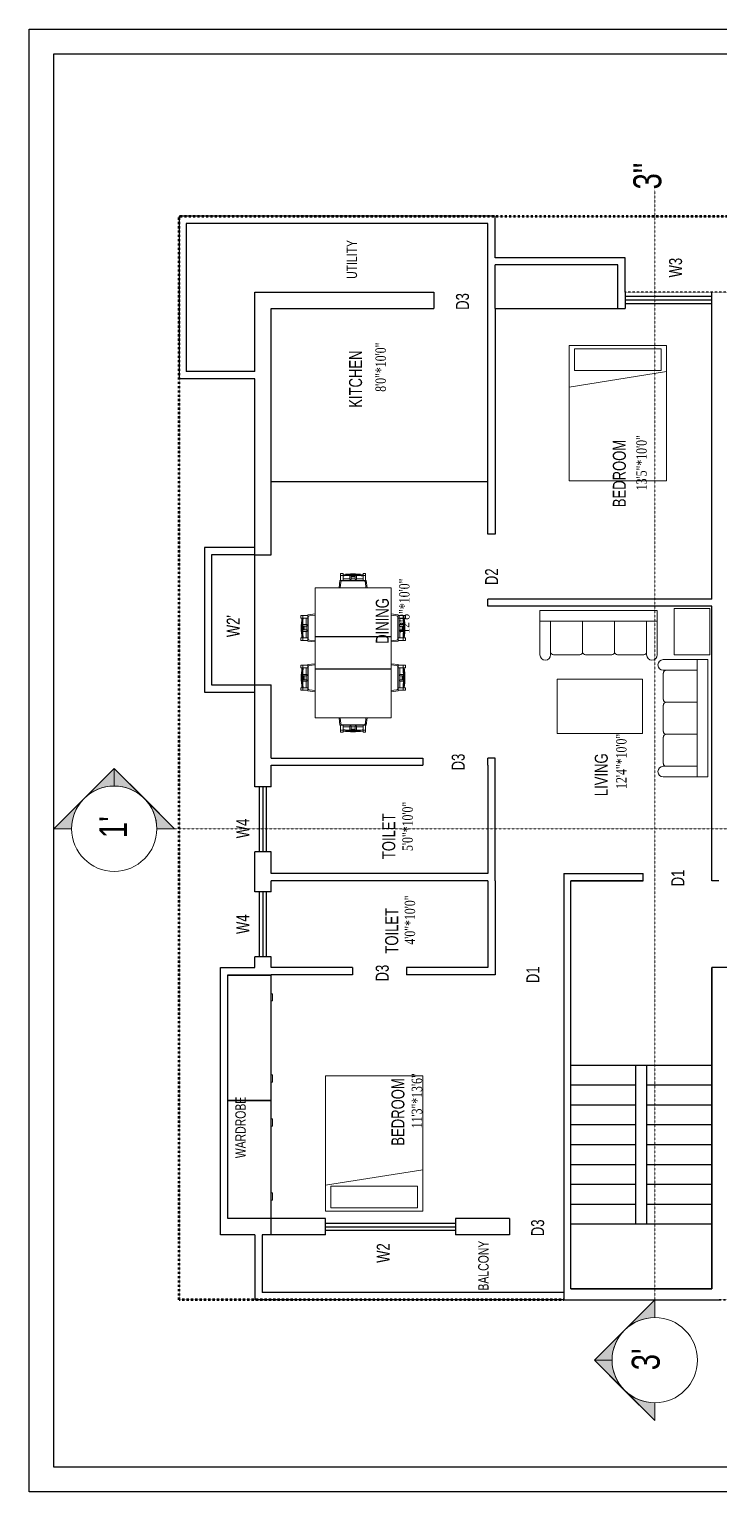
# Model space of a CAD drawing. Header units: inches. Extents: x 13884 to 18519, y 5853 to 8310.
# Drawn here: x 15047 to 15429, y 7500 to 8310 of the extents above; entities that cross this region are included whole.
import ezdxf

# ---------------------------------------------------------------- set-up
doc = ezdxf.new("R2010")
doc.units = ezdxf.units.IN
doc.header["$LTSCALE"] = 0.5
doc.header["$MEASUREMENT"] = 0
doc.linetypes.add('HIDDEN2', pattern=[0.1875, 0.125, -0.0625])
for name, color, linetype, lineweight in [('A-----SYP', 6, 'Continuous', 9), ('G-PLANOTM', 6, 'Continuous', 9), ('I-DETLFUM', 2, 'Continuous', 9)]:
    doc.layers.add(name, color=color, linetype=linetype, lineweight=lineweight)
doc.layers.add('FF WALL', color=30, linetype='Continuous')
doc.layers.add('Template', color=7, linetype='Continuous')
doc.styles.get("Standard").update_dxf_attribs({"font": 'romans.shx', "width": 0.75})

# ---------------------------------------------------------------- blocks, each defined once
blk = doc.blocks.new('js')
at = {"color": 7, "linetype": 'HIDDEN2', "lineweight": 53}
for p, q in [((-286.65, 387.57), (313.35, 387.57)), ((-286.65, 174.57), (-286.65, 387.57)), ((313.35, 387.57), (313.35, -452.43)), ((313.35, -452.43), (-286.65, -452.43))]:
    blk.add_line(p, q, dxfattribs=at)
at = {"color": 7, "linetype": 'HIDDEN2', "lineweight": 30}
blk.add_line((-286.65, -452.43), (-286.65, 88.57), dxfattribs=at)
at = {"color": 7, "linetype": 'HIDDEN2'}
blk.add_line((-286.65, -452.43), (-286.65, -188.43), dxfattribs=at)
blk = doc.blocks.new('Bed _3_ - 1372 x 1905mm - Double-142158-Level 2')
at = {"layer": 'I-DETLFUM', "color": 7}
for p, q in [((37.7, 35.7), (-16.32, 35.7)), ((-16.32, 35.7), (-16.32, -39.3)), ((-16.32, 35.7), (-16.32, -39.3)), ((-16.32, 35.7), (37.7, 35.7)), ((-13.32, 33.7), (-13.32, 21.7)), ((-13.32, 33.7), (34.7, 33.7)), ((34.7, 33.7), (34.7, 21.7)), ((37.7, -39.3), (37.7, 35.7)), ((37.7, 35.7), (37.7, -39.3)), ((37.7, 21.2), (-16.32, 12.63)), ((-13.32, 21.7), (34.7, 21.7)), ((-16.32, -39.3), (37.7, -39.3)), ((-16.32, -39.3), (37.7, -39.3))]:
    blk.add_line(p, q, dxfattribs=at)
blk = doc.blocks.new('Wardrobe - 5-9-168287-Level 2')
at = {"layer": 'I-DETLFUM', "color": 7}
for p, q in [((23.9, -10.98), (-45.1, -10.98)), ((-45.1, -10.98), (-45.1, -34.98)), ((-45.1, -10.98), (-45.1, -34.98)), ((-45.1, -10.98), (23.9, -10.98)), ((23.9, -34.98), (23.9, -10.98)), ((23.9, -10.98), (23.9, -34.98)), ((-45.1, -34.98), (23.9, -34.98)), ((-45.1, -34.98), (23.9, -34.98)), ((-35.1, -34.98), (-35.1, -35.98)), ((-31.1, -35.98), (-35.1, -35.98)), ((-31.1, -35.98), (-31.1, -34.98)), ((13.9, -34.98), (9.9, -34.98)), ((9.9, -34.98), (9.9, -35.98)), ((9.9, -35.98), (13.9, -35.98)), ((13.9, -35.98), (13.9, -34.98))]:
    blk.add_line(p, q, dxfattribs=at)
blk = doc.blocks.new('Wardrobe - 55-176369-Level 2')
at = {"layer": 'I-DETLFUM', "color": 7}
for p, q in [((21.9, -10.98), (-43.1, -10.98)), ((-43.1, -10.98), (-43.1, -34.98)), ((-43.1, -10.98), (-43.1, -34.98)), ((-43.1, -10.98), (21.9, -10.98)), ((21.9, -34.98), (21.9, -10.98)), ((21.9, -10.98), (21.9, -34.98)), ((-43.1, -34.98), (21.9, -34.98)), ((-43.1, -34.98), (21.9, -34.98)), ((-33.1, -34.98), (-33.1, -35.98)), ((-29.1, -35.98), (-33.1, -35.98)), ((-29.1, -35.98), (-29.1, -34.98)), ((11.9, -34.98), (7.9, -34.98)), ((7.9, -34.98), (7.9, -35.98)), ((7.9, -35.98), (11.9, -35.98)), ((11.9, -35.98), (11.9, -34.98))]:
    blk.add_line(p, q, dxfattribs=at)
blk = doc.blocks.new('Sofa Three Seater - 1650 x 700 mm-164747-Level 2')
at = {"layer": 'G-PLANOTM', "color": 7}
for p, q in [((-32.48, 13.78), (-32.48, 7.87)), ((-32.48, 13.78), (-32.28, 13.78)), ((-32.28, 13.78), (-31.69, 13.78)), ((-31.69, 13.78), (-29.53, 13.78)), ((-29.53, 13.78), (-28.1, 13.78)), ((-28.1, 13.78), (-26.57, 13.78)), ((-26.57, 13.78), (26.57, 13.78)), ((26.57, 13.78), (28.1, 13.78)), ((28.1, 13.78), (29.53, 13.78)), ((29.53, 13.78), (31.69, 13.78)), ((31.69, 13.78), (32.28, 13.78)), ((32.28, 13.78), (32.48, 13.78)), ((32.48, 7.87), (32.48, 13.78)), ((-32.28, 7.87), (-32.48, 7.87)), ((-32.48, 7.87), (-32.48, -10.83)), ((-31.69, 7.87), (-32.28, 7.87)), ((-29.53, 7.87), (-31.69, 7.87)), ((-28.1, 7.87), (-29.53, 7.87)), ((-26.57, 7.87), (-28.1, 7.87)), ((26.57, 7.87), (-26.57, 7.87)), ((-26.57, -10.83), (-26.57, 7.87)), ((-8.86, 7.87), (-8.86, -9.25)), ((-8.86, -9.25), (-8.86, 7.87)), ((8.86, 7.87), (8.86, -9.25)), ((8.86, -9.25), (8.86, 7.87)), ((28.1, 7.87), (26.57, 7.87)), ((26.57, 7.87), (26.57, -10.83)), ((29.53, 7.87), (28.1, 7.87)), ((31.69, 7.87), (29.53, 7.87)), ((32.28, 7.87), (31.69, 7.87)), ((32.48, 7.87), (32.28, 7.87)), ((32.48, -10.83), (32.48, 7.87)), ((-25, -10.83), (-10.43, -10.83)), ((-7.28, -10.83), (7.28, -10.83)), ((10.43, -10.83), (25, -10.83))]:
    blk.add_line(p, q, dxfattribs=at)
for centre, radius, start, end in [((-29.53, -10.83), 2.95, 180, 360), ((-25, -9.25), 1.57, 180, 270), ((-10.43, -9.25), 1.57, 270, 360), ((-7.28, -9.25), 1.57, 180, 270), ((7.28, -9.25), 1.57, 270, 360), ((10.43, -9.25), 1.57, 180, 270), ((25, -9.25), 1.57, 270, 360), ((29.53, -10.83), 2.95, 180, 360)]:
    blk.add_arc(centre, radius, start, end, dxfattribs=at)
blk = doc.blocks.new('Table - Coffee _3_ - 1200 x 760mm-170253-Level 2')
at = {"layer": 'I-DETLFUM', "color": 7}
for p, q in [((47.39, 29.47), (0.15, 29.47)), ((0.15, 29.47), (0.15, -0.45)), ((0.15, 29.47), (0.15, -0.45)), ((0.15, 29.47), (47.39, 29.47)), ((47.39, -0.45), (47.39, 29.47)), ((47.39, 29.47), (47.39, -0.45)), ((0.15, -0.45), (47.39, -0.45)), ((0.15, -0.45), (47.39, -0.45))]:
    blk.add_line(p, q, dxfattribs=at)
blk = doc.blocks.new('Stool _4_ - 650 x 500mm-171093-Level 2')
at = {"layer": 'I-DETLFUM', "color": 7}
for p, q in [((1.18, 3.39), (-24.41, 3.39)), ((-24.41, 3.39), (-24.41, -16.3)), ((-24.41, -16.3), (-24.41, 3.39)), ((-24.41, 3.39), (1.18, 3.39)), ((1.18, -16.3), (1.18, 3.39)), ((1.18, 3.39), (1.18, -16.3)), ((-24.41, -16.3), (1.18, -16.3)), ((1.18, -16.3), (-24.41, -16.3))]:
    blk.add_line(p, q, dxfattribs=at)
blk = doc.blocks.new('Table - Dining w chairs _2_ - Table w 6 Seats-175491-Level 2')
at = {"layer": 'I-DETLFUM', "color": 7}
for p, q in [((-31.35, 22.75), (-31.35, -19.25)), ((-4.41, 22.75), (-31.35, 22.75)), ((-4.41, -19.25), (-4.41, 22.75)), ((-4.41, 22.75), (-4.35, 22.69)), ((-4.35, 22.69), (-4.29, 22.75)), ((-4.35, 22.69), (-4.35, -19.19)), ((13.59, 22.75), (-4.29, 22.75)), ((-4.29, 22.75), (-4.29, -19.25)), ((13.59, -19.25), (13.59, 22.75)), ((13.59, 22.75), (13.65, 22.69)), ((13.65, 22.69), (13.71, 22.75)), ((13.65, 22.69), (13.65, -19.19)), ((40.65, 22.75), (13.71, 22.75)), ((13.71, 22.75), (13.71, -19.25)), ((40.65, -19.25), (40.65, 22.75)), ((-31.35, -19.25), (-4.41, -19.25)), ((-4.41, -19.25), (-4.35, -19.19)), ((-4.35, -19.19), (-4.29, -19.25)), ((-4.29, -19.25), (13.59, -19.25)), ((13.59, -19.25), (13.65, -19.19)), ((13.65, -19.19), (13.71, -19.25)), ((13.71, -19.25), (40.65, -19.25))]:
    blk.add_line(p, q, dxfattribs=at)
blk = doc.blocks.new('UK_Mdrn Dining Chair - UK_Mdrn Dining Chair-174575-Level 2')
at = {"layer": 'I-DETLFUM', "color": 7}
for p, q in [((-7.74, 0), (-7.28, 4.01)), ((-7.28, 4.01), (7.28, 4.01)), ((-6.79, 3.1), (-7.15, 0)), ((-6.89, 6.77), (-6.89, 7.95)), ((-5.51, 7.95), (-6.89, 7.95)), ((-6.89, 4.01), (-6.89, 6.77)), ((-6.89, 6.77), (-5.51, 6.77)), ((-5.51, 4.01), (-6.89, 4.01)), ((-6.09, 4.01), (-6.69, 4.01)), ((6.01, 3.8), (-6.01, 3.8)), ((-5.51, 7.95), (-5.51, 6.77)), ((-5.51, 6.77), (-5.51, 6.51)), ((-5.51, 6.51), (-5.51, 6.3)), ((-5.51, 6.3), (-5.51, 4.01)), ((-1.87, 4.98), (-5.51, 4.98)), ((-1.87, 6.88), (-1.87, 4.64)), ((-1.08, 4.64), (-1.87, 4.64)), ((-1.08, 6.6), (-1.08, 6.9)), ((-1.08, 6.87), (1.08, 6.87)), ((1.08, 6.6), (-1.08, 6.6)), ((-1.08, 6.53), (1.08, 6.53)), ((-1.08, 6.25), (-1.08, 6.53)), ((1.08, 6.25), (-1.08, 6.25)), ((-1.08, 6.18), (1.08, 6.18)), ((-1.08, 4.64), (-1.08, 6.18)), ((1.08, 4.98), (-1.08, 4.98)), ((1.08, 6.89), (1.08, 6.6)), ((1.08, 6.53), (1.08, 6.25)), ((1.08, 6.18), (1.08, 4.64)), ((1.87, 4.64), (1.08, 4.64)), ((1.87, 4.64), (1.87, 6.86)), ((5.51, 4.98), (1.87, 4.98)), ((5.51, 6.77), (5.51, 7.95)), ((6.89, 7.95), (5.51, 7.95)), ((5.51, 6.51), (5.51, 6.77)), ((5.51, 6.77), (6.89, 6.77)), ((5.51, 6.3), (5.51, 6.51)), ((5.51, 4.01), (5.51, 6.3)), ((6.89, 4.01), (5.51, 4.01)), ((6.69, 4.01), (6.09, 4.01)), ((7.15, 0), (6.79, 3.1)), ((6.89, 7.95), (6.89, 6.77)), ((6.89, 6.77), (6.89, 4.01)), ((7.28, 4.01), (7.74, 0))]:
    blk.add_line(p, q, dxfattribs=at)
for centre, start, end in [((-6.01, 3.01), 90, 173.44341), ((6.01, 3.01), 6.55659, 90)]:
    blk.add_arc(centre, 0.787, start, end, dxfattribs=at)
for centre, major_axis, start_param, end_param in [((0, -31.53), (39.37, 0), 1.430335, 1.711258), ((-0.16, -31.46), (38.86, 0), 1.42436, 1.70901)]:
    blk.add_ellipse(centre, major_axis=major_axis, ratio=0.996195, start_param=start_param, end_param=end_param, dxfattribs=at)
blk.add_open_spline([(-5.51, 6.65), (-5.17, 6.69), (-4.48, 6.74), (-3.04, 6.84), (-1.15, 6.91), (1.16, 6.9), (3.04, 6.82), (4.48, 6.71), (5.17, 6.64), (5.51, 6.61)], degree=3, knots=[0, 0, 0, 0, 0.1, 0.2, 0.4, 0.6, 0.8, 0.9, 1, 1, 1, 1], dxfattribs=at)
blk = doc.blocks.new('UK_Mdrn Dining Chair - UK_Mdrn Dining Chair-175493-Level 2')
at = {"layer": 'I-DETLFUM', "color": 7}
for p, q in [((-7.28, -4.01), (-7.74, 0)), ((-7.15, 0), (-6.79, -3.1)), ((6.79, -3.1), (7.15, 0)), ((7.74, 0), (7.28, -4.01)), ((7.28, -4.01), (-7.28, -4.01)), ((-6.89, -4.01), (-5.51, -4.01)), ((-6.89, -6.77), (-6.89, -4.01)), ((-5.51, -6.77), (-6.89, -6.77)), ((-6.89, -7.95), (-6.89, -6.77)), ((-6.89, -7.95), (-5.51, -7.95)), ((-6.69, -4.01), (-6.09, -4.01)), ((-6.01, -3.8), (6.01, -3.8)), ((-5.51, -4.01), (-5.51, -6.3)), ((-5.51, -4.98), (-1.87, -4.98)), ((-5.51, -6.3), (-5.51, -6.51)), ((-5.51, -6.51), (-5.51, -6.77)), ((-5.51, -6.77), (-5.51, -7.95)), ((-1.87, -4.64), (-1.08, -4.64)), ((-1.87, -4.64), (-1.87, -6.88)), ((-1.08, -6.18), (-1.08, -4.64)), ((-1.08, -4.98), (1.08, -4.98)), ((1.08, -6.18), (-1.08, -6.18)), ((-1.08, -6.53), (-1.08, -6.25)), ((-1.08, -6.25), (1.08, -6.25)), ((1.08, -6.53), (-1.08, -6.53)), ((-1.08, -6.9), (-1.08, -6.6)), ((-1.08, -6.6), (1.08, -6.6)), ((1.08, -6.87), (-1.08, -6.87)), ((1.08, -4.64), (1.87, -4.64)), ((1.08, -4.64), (1.08, -6.18)), ((1.08, -6.25), (1.08, -6.53)), ((1.08, -6.6), (1.08, -6.89)), ((1.87, -6.86), (1.87, -4.64)), ((1.87, -4.98), (5.51, -4.98)), ((5.51, -6.3), (5.51, -4.01)), ((5.51, -4.01), (6.89, -4.01)), ((5.51, -6.51), (5.51, -6.3)), ((5.51, -6.77), (5.51, -6.51)), ((6.89, -6.77), (5.51, -6.77)), ((5.51, -7.95), (5.51, -6.77)), ((5.51, -7.95), (6.89, -7.95)), ((6.09, -4.01), (6.69, -4.01)), ((6.89, -4.01), (6.89, -6.77)), ((6.89, -6.77), (6.89, -7.95))]:
    blk.add_line(p, q, dxfattribs=at)
for centre, start, end in [((-6.01, -3.01), 186.55659, 270), ((6.01, -3.01), 270, 353.44341)]:
    blk.add_arc(centre, 0.787, start, end, dxfattribs=at)
for centre, major_axis, start_param, end_param in [((-0.16, 31.46), (38.86, 0), 4.574175, 4.858825), ((0, 31.53), (39.37, 0), 4.571928, 4.85285)]:
    blk.add_ellipse(centre, major_axis=major_axis, ratio=0.996195, start_param=start_param, end_param=end_param, dxfattribs=at)
blk.add_open_spline([(5.51, -6.61), (5.17, -6.64), (4.48, -6.71), (3.04, -6.82), (1.16, -6.9), (-1.15, -6.91), (-3.04, -6.84), (-4.48, -6.74), (-5.17, -6.69), (-5.51, -6.65)], degree=3, knots=[0, 0, 0, 0, 0.1, 0.2, 0.4, 0.6, 0.8, 0.9, 1, 1, 1, 1], dxfattribs=at)
blk = doc.blocks.new('Section - M_Section Head - Filled-1049-Level 2')
at = {"layer": 'A-----SYP'}
h = blk.add_hatch(color=7, dxfattribs=at)
edge = h.paths.add_edge_path(flags=0)
edge.add_line((-0.2362, 0.3341), (-0.2362, 0.2362))
edge.add_arc((-0.2362, 0), 0.2362, 90, 135)
edge.add_line((-0.4033, 0.167), (-0.2362, 0.3341))
h = blk.add_hatch(color=7, dxfattribs=at)
edge = h.paths.add_edge_path(flags=0)
edge.add_line((-0.2362, 0.3341), (-0.0692, 0.167))
edge.add_arc((-0.2362, 0), 0.2362, 45, 90)
edge.add_line((-0.2362, 0.2362), (-0.2362, 0.3341))
h = blk.add_hatch(color=7, dxfattribs=at)
edge = h.paths.add_edge_path(flags=0)
edge.add_line((-0.5703, 0), (-0.4033, 0.167))
edge.add_arc((-0.2362, 0), 0.2362, 135, 180)
edge.add_line((-0.4724, 0), (-0.5703, 0))
h = blk.add_hatch(color=7, dxfattribs=at)
edge = h.paths.add_edge_path(flags=0)
edge.add_line((0.0978, 0), (0, 0))
edge.add_arc((-0.2362, 0), 0.2362, 360, 405)
edge.add_line((-0.0692, 0.167), (0.0978, 0))
at = {"layer": 'A-----SYP', "color": 7}
for p, q in [((-0.2362, 0.3341), (-0.5703, 0)), ((-0.2362, 0.3341), (-0.4033, 0.167)), ((-0.2362, 0.3341), (0.0978, 0)), ((-0.2362, 0.2362), (-0.2362, 0.3341)), ((-0.2362, 0.3341), (-0.2362, 0.2362)), ((-0.0692, 0.167), (-0.2362, 0.3341)), ((-0.4033, 0.167), (-0.5703, 0)), ((0.0978, 0), (-0.0692, 0.167)), ((-0.5703, 0), (-0.4724, 0)), ((0, 0), (0.0978, 0)), ((-0.4724, 0), (-0.5703, 0)), ((0, 0), (0.0978, 0))]:
    blk.add_line(p, q, dxfattribs=at)
for start, end in [(360, 180), (135, 180), (90, 135), (45, 90), (360, 45), (180, 360)]:
    blk.add_arc((-0.2362, 0), 0.2362, start, end, dxfattribs=at)
blk = doc.blocks.new('A3 Paper')
at = {"layer": 'Template', "color": 116}
for points in [[(44545, -27531), (69442, -27531), (69442, -45138), (44545, -45138)], [(69146, -44841), (44841, -44841), (44841, -27828), (69146, -27828)]]:
    blk.add_lwpolyline(points, close=True, dxfattribs=at)

msp = doc.modelspace()

# ---------------------------------------------------------------- linework, layer by layer
for p, q in [((15305.2332, 8183.02227), (15305.2332, 8206.02227)), ((15301.2332, 8183.02227), (15301.2332, 8202.02227)), ((15301.2332, 8155.02227), (15301.2332, 8183.02227)), ((15305.2332, 8155.02227), (15305.2332, 8179.02227)), ((15373.2332, 8155.02227), (15373.2332, 8179.02227)), ((15377.2332, 8164.02227), (15377.2332, 8183.02227)), ((15271.2332, 8164.02227), (15271.2332, 8155.02227)), ((15377.2332, 8164.02227), (15377.2332, 8155.02227)), ((15425.2332, 8161.52227), (15377.2332, 8161.52227)), ((15425.2332, 8159.52227), (15377.2332, 8159.52227)), ((15425.2332, 8157.52227), (15377.2332, 8157.52227)), ((15172.2332, 8022.52227), (15144.2332, 8022.52227)), ((15144.2332, 8022.52227), (15144.2332, 7942.52227)), ((15172.2332, 8018.52227), (15148.2332, 8018.52227)), ((15148.2332, 8018.52227), (15148.2332, 7946.52227)), ((15172.2332, 8018.52227), (15181.2332, 8018.52227)), ((15172.2332, 7946.52227), (15172.2332, 8018.52227)), ((15148.2332, 7946.52227), (15172.2332, 7946.52227)), ((15172.2332, 7946.52227), (15181.2332, 7946.52227)), ((15144.2332, 7942.52227), (15172.2332, 7942.52227)), ((15181.2332, 7890.02227), (15172.2332, 7890.02227)), ((15174.7332, 7854.02227), (15174.7332, 7890.02227)), ((15176.7332, 7854.02227), (15176.7332, 7890.02227)), ((15178.7332, 7854.02227), (15178.7332, 7890.02227)), ((15181.2332, 7854.02227), (15172.2332, 7854.02227)), ((15181.2332, 7832.02227), (15172.2332, 7832.02227)), ((15174.7332, 7796.02227), (15174.7332, 7832.02227)), ((15176.7332, 7796.02227), (15176.7332, 7832.02227)), ((15178.7332, 7796.02227), (15178.7332, 7832.02227)), ((15181.2332, 7796.02227), (15172.2332, 7796.02227)), ((15425.2332, 7612.02227), (15425.2332, 7758.02227)), ((15347.2332, 7736.02227), (15425.2332, 7736.02227)), ((15383.2332, 7648.02227), (15383.2332, 7736.02227)), ((15389.2332, 7648.02227), (15389.2332, 7736.02227)), ((15425.2332, 7612.02227), (15425.2332, 7736.02227)), ((15347.2332, 7725.02227), (15383.2332, 7725.02227)), ((15389.2332, 7725.02227), (15425.2332, 7725.02227)), ((15347.2332, 7714.02227), (15383.2332, 7714.02227)), ((15389.2332, 7714.02227), (15425.2332, 7714.02227)), ((15347.2332, 7703.02227), (15383.2332, 7703.02227)), ((15389.2332, 7703.02227), (15425.2332, 7703.02227)), ((15347.2332, 7692.02227), (15383.2332, 7692.02227)), ((15389.2332, 7692.02227), (15425.2332, 7692.02227)), ((15347.2332, 7681.02227), (15383.2332, 7681.02227)), ((15389.2332, 7681.02227), (15425.2332, 7681.02227)), ((15347.2332, 7670.02227), (15383.2332, 7670.02227)), ((15389.2332, 7670.02227), (15425.2332, 7670.02227)), ((15347.2332, 7659.02227), (15383.2332, 7659.02227)), ((15389.2332, 7659.02227), (15425.2332, 7659.02227)), ((15211.2332, 7651.02227), (15181.2332, 7651.02227)), ((15211.2332, 7642.02227), (15211.2332, 7651.02227)), ((15211.2332, 7648.52227), (15283.2332, 7648.52227)), ((15211.2332, 7646.52227), (15283.2332, 7646.52227)), ((15211.2332, 7644.52227), (15283.2332, 7644.52227)), ((15313.2332, 7651.02227), (15283.2332, 7651.02227)), ((15283.2332, 7651.02227), (15283.2332, 7642.02227)), ((15313.2332, 7651.02227), (15313.2332, 7642.02227)), ((15347.2332, 7648.02227), (15425.2332, 7648.02227)), ((15181.2332, 7642.02227), (15176.2332, 7642.02227)), ((15211.2332, 7642.02227), (15181.2332, 7642.02227)), ((15313.2332, 7642.02227), (15283.2332, 7642.02227)), ((15343.2332, 7642.02227), (15343.2332, 7606.02227))]:
    msp.add_line(p, q)
at = {"linetype": 'HIDDEN2'}
msp.add_line((15477.2332, 8164.02227), (15377.2332, 8164.02227), dxfattribs=at)
at = {"linetype": 'ByBlock'}
for p, q in [((15181.2332, 8059.02227), (15181.2332, 8155.02227)), ((15347.2332, 7612.02227), (15347.2332, 7736.02227))]:
    msp.add_line(p, q, dxfattribs=at)
at = {"layer": 'A-----SYP', "linetype": 'HIDDEN2'}
for p, q in [((15393.66595, 7606.02227), (15393.66595, 8220.7339)), ((15127.70052, 7866.89274), (15998.23765, 7866.89274))]:
    msp.add_line(p, q, dxfattribs=at)
at = {"layer": 'FF WALL'}
for p, q in [((15305.2332, 8206.02227), (15130.2332, 8206.02227)), ((15130.2332, 8206.02227), (15130.2332, 8116.02227)), ((15301.2332, 8202.02227), (15134.2332, 8202.02227)), ((15134.2332, 8202.02227), (15134.2332, 8120.02227)), ((15377.2332, 8183.02227), (15305.2332, 8183.02227)), ((15373.2332, 8179.02227), (15305.2332, 8179.02227)), ((15172.2332, 8164.02227), (15271.2332, 8164.02227)), ((15425.2332, 7994.02227), (15425.2332, 8164.02227)), ((15181.2332, 8155.02227), (15271.2332, 8155.02227)), ((15301.2332, 8030.02227), (15301.2332, 8155.02227)), ((15305.2332, 8155.02227), (15305.2332, 8030.02227)), ((15305.2332, 8155.02227), (15377.2332, 8155.02227)), ((15172.2332, 8116.02227), (15130.2332, 8116.02227)), ((15172.2332, 8120.02227), (15134.2332, 8120.02227)), ((15181.2332, 8018.52227), (15181.2332, 8059.02227)), ((15301.2332, 8059.02227), (15181.2332, 8059.02227)), ((15305.2332, 8030.02227), (15301.2332, 8030.02227)), ((15301.2332, 7990.02227), (15301.2332, 7994.02227)), ((15425.2332, 7994.02227), (15301.2332, 7994.02227)), ((15305.2332, 7990.02227), (15301.2332, 7990.02227)), ((15425.2332, 7990.02227), (15301.2332, 7990.02227)), ((15425.2332, 7838.02227), (15425.2332, 7990.02227)), ((15181.2332, 7906.02227), (15181.2332, 7946.52227)), ((15181.2332, 7906.02227), (15265.23321, 7906.02228)), ((15265.23321, 7906.02228), (15265.23321, 7902.02227)), ((15301.2332, 7902.02227), (15301.23321, 7906.02228)), ((15305.2332, 7906.02227), (15301.23321, 7906.02228)), ((15305.2332, 7838.02227), (15305.23336, 7906.02227)), ((15181.2332, 7902.02227), (15265.23321, 7902.02227)), ((15301.2332, 7902.02227), (15301.2332, 7842.02227)), ((15301.2332, 7842.02227), (15181.2332, 7842.02227)), ((15343.2332, 7842.02227), (15343.2332, 7651.02227)), ((15343.2332, 7842.02227), (15347.2332, 7842.02227)), ((15347.2332, 7842.02227), (15387.2332, 7842.02227)), ((15387.2332, 7838.02227), (15387.2332, 7842.02227)), ((15301.2332, 7838.02227), (15181.2332, 7838.02227)), ((15301.2332, 7838.02227), (15301.2332, 7790.02227)), ((15305.2332, 7838.02227), (15305.2332, 7786.02227)), ((15347.2332, 7736.02227), (15347.2332, 7838.02227)), ((15387.2332, 7838.02227), (15347.2332, 7838.02227)), ((15429.2332, 7838.02227), (15425.2332, 7838.02227)), ((15153.2332, 7642.02227), (15153.2332, 7790.02227)), ((15153.2332, 7790.02227), (15172.2332, 7790.02227)), ((15157.2332, 7786.02227), (15181.2332, 7786.02227)), ((15157.2332, 7651.02227), (15157.2332, 7786.02227)), ((15226.2332, 7790.02227), (15181.2332, 7790.02227)), ((15226.2332, 7786.02227), (15181.2332, 7786.02227)), ((15226.2332, 7790.02227), (15226.2332, 7786.02227)), ((15301.2332, 7790.02227), (15256.2332, 7790.02227)), ((15256.2332, 7790.02227), (15256.2332, 7786.02227)), ((15305.2332, 7786.02227), (15256.2332, 7786.02227)), ((15425.2332, 7736.02227), (15425.2332, 7790.02227)), ((15489.2332, 7790.02227), (15425.2332, 7790.02227)), ((15181.2332, 7651.02227), (15157.2332, 7651.02227)), ((15343.2332, 7651.02227), (15343.2332, 7606.02227)), ((15172.2332, 7642.02227), (15172.2332, 7606.02227)), ((15176.2332, 7642.02227), (15176.2332, 7610.02227)), ((15343.2332, 7606.02227), (15172.2332, 7606.02227)), ((15343.2332, 7610.02227), (15176.2332, 7610.02227)), ((15343.2332, 7606.02227), (15429.2332, 7606.02227)), ((15347.2332, 7612.02227), (15425.2332, 7612.02227))]:
    msp.add_line(p, q, dxfattribs=at)
at = {"layer": 'FF WALL', "linetype": 'ByBlock'}
for p, q in [((15172.2332, 8120.02227), (15172.2332, 8164.02227)), ((15172.2332, 8018.52227), (15172.2332, 8116.02227)), ((15172.2332, 7890.02227), (15172.2332, 7946.52227)), ((15181.2332, 7890.02227), (15181.2332, 7902.02227)), ((15172.2332, 7832.02227), (15172.2332, 7854.02227)), ((15181.2332, 7842.02227), (15181.2332, 7854.02227)), ((15181.2332, 7842.02227), (15181.2332, 7844.02227)), ((15181.2332, 7832.02227), (15181.2332, 7838.02227)), ((15347.2332, 7612.02227), (15347.2332, 7838.02227)), ((15347.2332, 7778.02227), (15347.2332, 7837.02227)), ((15172.2332, 7790.02227), (15172.2332, 7796.02227)), ((15181.2332, 7790.02227), (15181.2332, 7796.02227)), ((15181.2332, 7642.02227), (15181.2332, 7786.02227)), ((15172.2332, 7642.02227), (15153.2332, 7642.02227))]:
    msp.add_line(p, q, dxfattribs=at)
at = {"layer": 'FF WALL'}
msp.add_lwpolyline([(15425.2332, 7790.02227), (15425.2332, 7612.02227), (15347.2332, 7612.02227), (15347.2332, 7838.02227), (15387.2332, 7838.02227)], dxfattribs=at)

# ---------------------------------------------------------------- block references
at = {"xscale": 0.04599530890905365, "yscale": 0.04599530890905365, "zscale": 0.04599530890905365}
msp.add_blockref('A3 Paper', (12998.40748, 9575.87382), dxfattribs=at)
at = {"layer": 'A-----SYP', "xscale": 99.99999999999993, "yscale": 99.99999999999993, "zscale": 99.99999999999993}
msp.add_blockref('Section - M_Section Head - Filled-1049-Level 2', (15117.91595, 7866.89274), dxfattribs=at)
at = {"layer": 'A-----SYP', "xscale": 99.99999999999993, "yscale": 99.99999999999993, "zscale": 99.99999999999993, "rotation": 90}
msp.add_blockref('Section - M_Section Head - Filled-1049-Level 2', (15393.66595, 7596.2377), dxfattribs=at)
at = {"layer": 'FF WALL', "rotation": 90}
msp.add_blockref('js', (15517.80734, 7892.67311), dxfattribs=at)
at = {"layer": 'G-PLANOTM'}
msp.add_blockref('Sofa Three Seater - 1650 x 700 mm-164747-Level 2', (15362.58087, 7974.02227), dxfattribs=at)
at = {"layer": 'G-PLANOTM', "rotation": 270}
msp.add_blockref('Sofa Three Seater - 1650 x 700 mm-164747-Level 2', (15409.2332, 7928.02227), dxfattribs=at)
at = {"layer": 'I-DETLFUM'}
for name, p in [('Bed _3_ - 1372 x 1905mm - Double-142158-Level 2', (15362.54467, 8098.81735)), ('UK_Mdrn Dining Chair - UK_Mdrn Dining Chair-174575-Level 2', (15226.59518, 8000.26748))]:
    msp.add_blockref(name, p, dxfattribs=at)
for name, p, rotation in [('Table - Dining w chairs _2_ - Table w 6 Seats-175491-Level 2', (15224.84893, 7968.92019), 270), ('UK_Mdrn Dining Chair - UK_Mdrn Dining Chair-175493-Level 2', (15205.59518, 7978.04701), 270), ('UK_Mdrn Dining Chair - UK_Mdrn Dining Chair-174575-Level 2', (15247.59518, 7978.04701), 270), ('Stool _4_ - 650 x 500mm-171093-Level 2', (15420.68793, 7964.40288), 270), ('UK_Mdrn Dining Chair - UK_Mdrn Dining Chair-174575-Level 2', (15205.59518, 7950.48796), 90), ('UK_Mdrn Dining Chair - UK_Mdrn Dining Chair-175493-Level 2', (15247.59518, 7950.48796), 90), ('Table - Coffee _3_ - 1200 x 760mm-170253-Level 2', (15387.00224, 7949.15655), 179.9999999999997), ('UK_Mdrn Dining Chair - UK_Mdrn Dining Chair-174575-Level 2', (15226.59518, 7928.26748), 180.0000000000001), ('Wardrobe - 5-9-168287-Level 2', (15146.00135, 7761.62043), 90), ('Bed _3_ - 1372 x 1905mm - Double-142158-Level 2', (15248.92959, 7690.72719), 180), ('Wardrobe - 55-176369-Level 2', (15146.00135, 7694.37043), 90)]:
    msp.add_blockref(name, p, dxfattribs=dict(at, rotation=rotation))

# ---------------------------------------------------------------- texts
at = {"attachment_point": 1, "rotation": 90}
for s, width, heights, insert, char_height in [('{\\fShonar Bangla|b0|i0|c0|p34;UTILITY}', 2.4, [0], (15223.01997, 8171.33477), 5.76), ('{\\fElephant|b0|i0|c0|p18;W3}', 13.3335224, [2.300382107023324e-13], (15401.58247, 8172.14727), 7.2), ('{\\fElephant|b0|i0|c0|p18;D3}', 4.9534067, [2.300382107023324e-13], (15283.58247, 8154.20977), 7.2), ('{\\fElephant|b0|i0|c0|p18;KITCHEN}', 4.9534067, [2.300382107023324e-13], (15224.37867, 8099.97648), 7.2), ('{\\fBookman Old Style|b0|i0|c0|p18;8\'0"*10\'0"}', 21.6690565, [0], (15239.01032, 8108.79909), 5.76), ('{\\fBookman Old Style|b0|i0|c0|p18;13\'5"*10\'0"}', 21.6690565, [0], (15383.44782, 8054.29909), 5.76), ('{\\fElephant|b0|i0|c0|p18;BEDROOM}', 4.9534067, [2.300382107023324e-13], (15370.44117, 8044.91398), 7.2), ('{\\fElephant|b0|i0|c0|p18;D2}', 5.1183699, [2.300382107023324e-13], (15299.70747, 8001.77227), 7.2), ('{\\fBookman Old Style|b0|i0|c0|p18;12\'8"*10\'0"}', 21.6690565, [0], (15252.07282, 7974.86159), 5.76), ('{\\fElephant|b0|i0|c0|p18;DINING}', 4.9534067, [2.300382107023324e-13], (15239.19117, 7969.27227), 7.2), ("{\\fElephant|b0|i0|c0|p18;W2'}", 13.3335224, [2.300382107023324e-13], (15156.58247, 7972.95977), 7.2), ('{\\fBookman Old Style|b0|i0|c0|p18;12\'4"*10\'0"}', 21.6690565, [0], (15372.26032, 7888.92409), 5.76), ('{\\fElephant|b0|i0|c0|p18;D3}', 4.9534067, [2.300382107023324e-13], (15281.20747, 7899.20977), 7.2), ('{\\fElephant|b0|i0|c0|p18;LIVING}', 4.9534067, [2.300382107023324e-13], (15360.44117, 7884.91398), 7.2), ('{\\fBookman Old Style|b0|i0|c0|p18;5\'0"*10\'0"}', 21.6690565, [0], (15253.88532, 7854.54909), 5.76), ('{\\fElephant|b0|i0|c0|p18;W4}', 13.3335224, [2.300382107023324e-13], (15161.89497, 7861.58477), 7.2), ('{\\fElephant|b0|i0|c0|p18;TOILET}', 4.9534067, [2.300382107023324e-13], (15242.73738, 7850.03898), 7.2), ('{\\fElephant|b0|i0|c0|p18;D1}', 13.3335224, [2.300382107023324e-13], (15402.83247, 7835.02227), 7.2), ('{\\fElephant|b0|i0|c0|p18;TOILET}', 4.9534067, [2.300382107023324e-13], (15244.37867, 7797.72648), 7.2), ('{\\fBookman Old Style|b0|i0|c0|p18;4\'0"*10\'0"}', 21.6690565, [0], (15255.19782, 7802.67409), 5.76), ('{\\fElephant|b0|i0|c0|p18;W4}', 13.3335224, [2.300382107023324e-13], (15161.89497, 7808.58477), 7.2), ('{\\fElephant|b0|i0|c0|p18;D3}', 4.9534067, [2.300382107023324e-13], (15239.14497, 7782.33477), 7.2), ('{\\fElephant|b0|i0|c0|p18;D1}', 13.3335224, [2.300382107023324e-13], (15322.58247, 7781.39727), 7.2), ('{\\fElephant|b0|i0|c0|p18;\\C256;BEDROOM}', 4.9534067, [2.300382107023324e-13], (15247.83247, 7691.39727), 7.2), ('{\\fBookman Old Style|b0|i0|c0|p18;11\'3"*13\'6"}', 21.6690565, [0], (15259.07282, 7700.98659), 5.76), ('{\\fShonar Bangla|b0|i0|c0|p34;WARDROBE}', 2.4, [0], (15161.39497, 7684.45977), 5.76), ('{\\fElephant|b0|i0|c0|p18;D3}', 4.9534067, [2.300382107023324e-13], (15325.20747, 7641.27227), 7.2), ('{\\fElephant|b0|i0|c0|p18;W2}', 13.3335224, [2.300382107023324e-13], (15239.70747, 7626.52227), 7.2), ('{\\fShonar Bangla|b0|i0|c0|p34;BALCONY}', 2.4, [0], (15295.89497, 7611.14727), 5.76)]:
    msp.add_mtext_dynamic_manual_height_columns(s, width=width, gutter_width=45, heights=heights, dxfattribs=dict(at, insert=insert, char_height=char_height))
at = {"layer": 'A-----SYP', "char_height": 15.4887076, "width": 25.5101371, "attachment_point": 2, "rotation": 90, "line_spacing_factor": 0.938532}
for s, insert in [('{\\fArial|b0|i0|c0|p34;3"}', (15381.78689, 8228.22127)), ("{\\fArial|b0|i0|c0|p34;1'}", (15085.98527, 7867.75801)), ("{\\fArial|b0|i0|c0|p34;3'}", (15380.91189, 7573.06231))]:
    msp.add_mtext(s, dxfattribs=dict(at, insert=insert))

doc.saveas('drawing.dxf')
